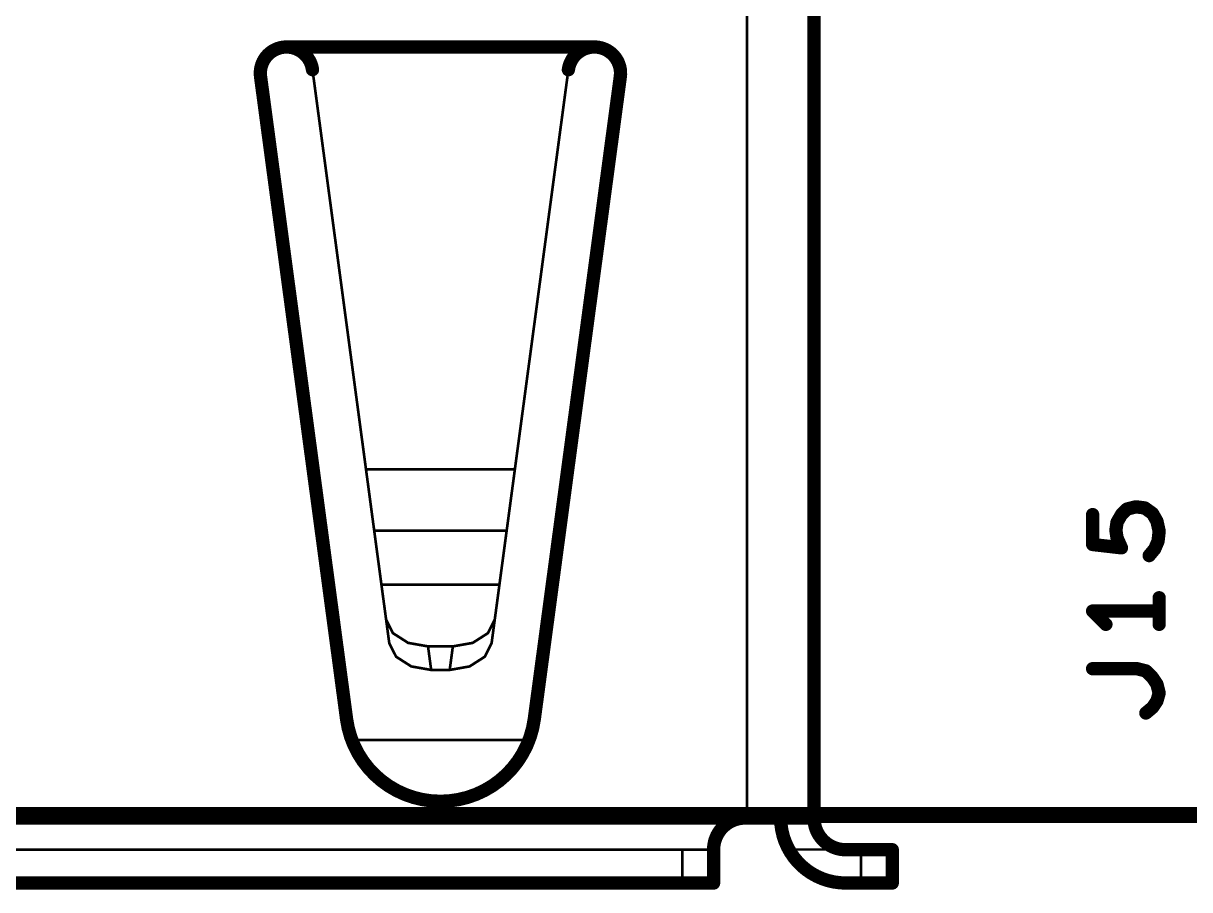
# Model space of a CAD drawing. Extents: x -12 to 107, y 8 to 106.
# Drawn here: x 10 to 21.13, y 9.79 to 18.06 of the extents above; entities that cross this region are included whole.
import ezdxf

# ---------------------------------------------------------------- set-up
doc = ezdxf.new("R2010")
doc.units = 0
doc.header["$MEASUREMENT"] = 0
doc.layers.get('0').update_dxf_attribs({"linetype": 'CONTINUOUS'})
doc.layers.add('SILK_TOP_ART', color=251, linetype='CONTINUOUS', true_color=0x636466)
doc.layers.add('SOLDER_TOP_ART', color=18, linetype='CONTINUOUS', true_color=0x000000)

# ---------------------------------------------------------------- blocks, each defined once
blk = doc.blocks.new('ROUND_162')
at = {"const_width": 0.0635}
blk.add_lwpolyline([(-0.03175, 0, 1), (0.03175, 0, 1)], format="xyb", close=True, dxfattribs=at)
blk = doc.blocks.new('ROUND_32')
at = {"const_width": 0.0127}
blk.add_lwpolyline([(-0.00635, 0, 1), (0.00635, 0, 1)], format="xyb", close=True, dxfattribs=at)

msp = doc.modelspace()

# ---------------------------------------------------------------- linework, layer by layer
at = {"layer": 'SILK_TOP_ART'}
for points, const_width in [([(16.9088, 23.8499), (16.9088, 10.4699)], 0.0254), ([(17.5468, 23.8499), (17.5468, 10.4699)], 0.127), ([(12.513, 17.8299), (15.4506, 17.8299)], 0.127), ([(13.0862, 11.4136), (12.2652, 17.5467)], 0.127), ([(13.4934, 12.1401), (12.7608, 17.6131)], 0.0254), ([(14.4702, 12.1401), (15.2028, 17.6131)], 0.0254), ([(15.6984, 17.5467), (14.8774, 11.4136)], 0.127), ([(13.2713, 13.7997), (14.6923, 13.7997)], 0.0254), ([(20.5338, 13.4197), (20.4809, 13.3667)], 0.127), ([(20.6185, 13.4408), (20.5338, 13.4197)], 0.127), ([(20.7031, 13.4303), (20.6185, 13.4408)], 0.127), ([(20.7772, 13.3773), (20.7031, 13.4303)], 0.127), ([(20.2057, 13.081), (20.2057, 13.3667)], 0.127), ([(20.4809, 13.3667), (20.4385, 13.2927)], 0.127), ([(20.8195, 13.3033), (20.7772, 13.3773)], 0.127), ([(20.8407, 13.208), (20.8195, 13.3033)], 0.127), ([(20.4385, 13.2927), (20.428, 13.2186)], 0.127), ([(20.428, 13.2186), (20.4385, 13.1445)], 0.127), ([(20.8301, 13.1127), (20.8407, 13.208)], 0.127), ([(13.3499, 13.2122), (14.6137, 13.2122)], 0.0254), ([(20.4809, 13.0493), (20.2057, 13.081)], 0.127), ([(20.4385, 13.1445), (20.4809, 13.0493)], 0.127), ([(20.7984, 13.0387), (20.8301, 13.1127)], 0.127), ([(20.7455, 12.9752), (20.7984, 13.0387)], 0.127), ([(13.4186, 12.6993), (14.545, 12.6993)], 0.0254), ([(20.8407, 12.319), (20.8407, 12.573)], 0.127), ([(20.8407, 12.446), (20.2057, 12.446)], 0.127), ([(20.2057, 12.446), (20.3327, 12.319)], 0.127), ([(13.4633, 12.3649), (13.5287, 12.235)], 0.0254), ([(14.4349, 12.235), (14.5003, 12.3649)], 0.0254), ([(13.5287, 12.235), (13.6735, 12.1422)], 0.0254), ([(14.2901, 12.1422), (14.4349, 12.235)], 0.0254), ([(13.4934, 12.1401), (13.5587, 12.0101)], 0.0254), ([(13.6735, 12.1422), (13.8634, 12.1086)], 0.0254), ([(14.1002, 12.1086), (14.2901, 12.1422)], 0.0254), ([(14.4049, 12.0101), (14.4702, 12.1401)], 0.0254), ([(13.5587, 12.0101), (13.7035, 11.9174)], 0.0254), ([(13.8634, 12.1086), (14.1002, 12.1086)], 0.0254), ([(13.8634, 12.1086), (13.8934, 11.8838)], 0.0254), ([(14.0702, 11.8838), (14.1002, 12.1086)], 0.0254), ([(14.2601, 11.9174), (14.4049, 12.0101)], 0.0254), ([(13.7035, 11.9174), (13.8934, 11.8838)], 0.0254), ([(14.0702, 11.8838), (14.2601, 11.9174)], 0.0254), ([(20.629, 11.8957), (20.2057, 11.8957)], 0.127), ([(20.7137, 11.8745), (20.629, 11.8957)], 0.127), ([(20.7772, 11.811), (20.7137, 11.8745)], 0.127), ([(13.8934, 11.8838), (14.0702, 11.8838)], 0.0254), ([(20.8195, 11.7475), (20.7772, 11.811)], 0.127), ([(20.8407, 11.6628), (20.8195, 11.7475)], 0.127), ([(20.8195, 11.5887), (20.8407, 11.6628)], 0.127), ([(20.7137, 11.4723), (20.7772, 11.5253)], 0.127), ([(20.7772, 11.5253), (20.8195, 11.5887)], 0.127), ([(13.136, 11.2159), (14.8276, 11.2159)], 0.0254), ([(3, 10.5), (87, 10.5)], 0.1524), ([(4.4168, 10.4699), (17.5468, 10.4699)], 0.127), ([(5.3748, 10.1679), (16.5888, 10.1679)], 0.0254), ([(16.2888, 9.8499), (16.2888, 10.1679)], 0.0254), ([(16.5888, 9.8499), (16.5888, 10.1699)], 0.127), ([(17.8141, 10.1699), (17.3062, 10.1699)], 0.0254), ([(17.8488, 10.1679), (18.2938, 10.1679)], 0.127), ([(17.9938, 10.1679), (17.9938, 9.8499)], 0.0254), ([(18.2938, 10.1679), (18.2938, 9.8499)], 0.127), ([(5.3748, 9.8499), (16.5888, 9.8499)], 0.127), ([(17.8488, 9.8499), (18.2938, 9.8499)], 0.127)]:
    msp.add_lwpolyline(points, dxfattribs=dict(at, const_width=const_width))
at = {"layer": 'SILK_TOP_ART', "const_width": 0.127}
for points in [[(12.7608, 17.6131, 1), (12.2652, 17.5467)], [(15.6984, 17.5467, 1), (15.2028, 17.6131)], [(13.0862, 11.4136, 0.8750449), (14.8774, 11.4136)], [(16.8888, 10.4699, 0.4142136), (16.5888, 10.1699)], [(17.2288, 10.4699, 0.4142136), (17.8488, 9.8499)], [(17.5468, 10.4699, 0.4142136), (17.8488, 10.1679)]]:
    msp.add_lwpolyline(points, format="xyb", dxfattribs=at)
at = {"layer": 'SOLDER_TOP_ART', "const_width": 0.1524}
msp.add_lwpolyline([(3, 10.5), (87, 10.5)], dxfattribs=at)

# ---------------------------------------------------------------- block references
at = {"layer": 'SILK_TOP_ART'}
for name, p in [('ROUND_162', (12.513, 17.8299)), ('ROUND_162', (15.4506, 17.8299)), ('ROUND_162', (12.2652, 17.5467)), ('ROUND_162', (12.2652, 17.5467)), ('ROUND_162', (12.7608, 17.6131)), ('ROUND_32', (12.7608, 17.6131)), ('ROUND_162', (15.2028, 17.6131)), ('ROUND_32', (15.2028, 17.6131)), ('ROUND_162', (15.6984, 17.5467)), ('ROUND_162', (15.6984, 17.5467)), ('ROUND_32', (13.2713, 13.7997)), ('ROUND_32', (14.6923, 13.7997)), ('ROUND_162', (20.5338, 13.4197)), ('ROUND_162', (20.6185, 13.4408)), ('ROUND_162', (20.7031, 13.4303)), ('ROUND_162', (20.2057, 13.3667)), ('ROUND_162', (20.4809, 13.3667)), ('ROUND_162', (20.7772, 13.3773)), ('ROUND_162', (20.8195, 13.3033)), ('ROUND_162', (20.428, 13.2186)), ('ROUND_162', (20.4385, 13.2927)), ('ROUND_162', (20.8407, 13.208)), ('ROUND_32', (13.3499, 13.2122)), ('ROUND_32', (14.6137, 13.2122)), ('ROUND_162', (20.2057, 13.081)), ('ROUND_162', (20.4385, 13.1445)), ('ROUND_162', (20.8301, 13.1127)), ('ROUND_162', (20.4809, 13.0493)), ('ROUND_162', (20.7455, 12.9752)), ('ROUND_162', (20.7984, 13.0387)), ('ROUND_32', (13.4186, 12.6993)), ('ROUND_32', (14.545, 12.6993)), ('ROUND_162', (20.8407, 12.573)), ('ROUND_162', (20.2057, 12.446)), ('ROUND_162', (20.8407, 12.446)), ('ROUND_32', (13.4633, 12.3649)), ('ROUND_32', (14.5003, 12.3649)), ('ROUND_162', (20.3327, 12.319)), ('ROUND_162', (20.8407, 12.319)), ('ROUND_32', (13.5287, 12.235)), ('ROUND_32', (13.5287, 12.235)), ('ROUND_32', (14.4349, 12.235)), ('ROUND_32', (14.4349, 12.235)), ('ROUND_32', (13.4934, 12.1401)), ('ROUND_32', (13.4934, 12.1401)), ('ROUND_32', (13.6735, 12.1422)), ('ROUND_32', (13.6735, 12.1422)), ('ROUND_32', (14.2901, 12.1422)), ('ROUND_32', (14.2901, 12.1422)), ('ROUND_32', (14.4702, 12.1401)), ('ROUND_32', (14.4702, 12.1401)), ('ROUND_32', (13.5587, 12.0101)), ('ROUND_32', (13.5587, 12.0101)), ('ROUND_32', (13.8634, 12.1086)), ('ROUND_32', (13.8634, 12.1086)), ('ROUND_32', (13.8634, 12.1086)), ('ROUND_32', (14.1002, 12.1086)), ('ROUND_32', (14.1002, 12.1086)), ('ROUND_32', (14.1002, 12.1086)), ('ROUND_32', (14.4049, 12.0101)), ('ROUND_32', (14.4049, 12.0101)), ('ROUND_32', (13.7035, 11.9174)), ('ROUND_32', (13.7035, 11.9174)), ('ROUND_32', (14.2601, 11.9174)), ('ROUND_32', (14.2601, 11.9174)), ('ROUND_162', (20.2057, 11.8957)), ('ROUND_162', (20.629, 11.8957)), ('ROUND_162', (20.7137, 11.8745)), ('ROUND_32', (13.8934, 11.8838)), ('ROUND_32', (13.8934, 11.8838)), ('ROUND_32', (13.8934, 11.8838)), ('ROUND_32', (14.0702, 11.8838)), ('ROUND_32', (14.0702, 11.8838)), ('ROUND_32', (14.0702, 11.8838)), ('ROUND_162', (20.7772, 11.811)), ('ROUND_162', (20.8195, 11.7475)), ('ROUND_162', (20.8407, 11.6628)), ('ROUND_162', (20.7772, 11.5253)), ('ROUND_162', (20.8195, 11.5887)), ('ROUND_162', (13.0862, 11.4136)), ('ROUND_162', (13.0862, 11.4136)), ('ROUND_162', (14.8774, 11.4136)), ('ROUND_162', (14.8774, 11.4136)), ('ROUND_162', (20.7137, 11.4723)), ('ROUND_32', (13.136, 11.2159)), ('ROUND_32', (14.8276, 11.2159)), ('ROUND_162', (16.8888, 10.4699)), ('ROUND_32', (16.9088, 10.4699)), ('ROUND_162', (17.2288, 10.4699)), ('ROUND_162', (17.5468, 10.4699)), ('ROUND_162', (17.5468, 10.4699)), ('ROUND_162', (17.5468, 10.4699)), ('ROUND_32', (16.2888, 10.1679)), ('ROUND_162', (16.5888, 10.1699)), ('ROUND_162', (16.5888, 10.1699)), ('ROUND_32', (16.5888, 10.1679)), ('ROUND_32', (17.3062, 10.1699)), ('ROUND_162', (17.8488, 10.1679)), ('ROUND_162', (17.8488, 10.1679)), ('ROUND_32', (17.8141, 10.1699)), ('ROUND_32', (17.9938, 10.1679)), ('ROUND_162', (18.2938, 10.1679)), ('ROUND_162', (18.2938, 10.1679)), ('ROUND_162', (16.5888, 9.8499)), ('ROUND_162', (16.5888, 9.8499)), ('ROUND_162', (17.8488, 9.8499)), ('ROUND_162', (17.8488, 9.8499)), ('ROUND_162', (18.2938, 9.8499)), ('ROUND_162', (18.2938, 9.8499)), ('ROUND_32', (16.2888, 9.8499)), ('ROUND_32', (17.9938, 9.8499))]:
    msp.add_blockref(name, p, dxfattribs=at)

doc.saveas('drawing.dxf')
